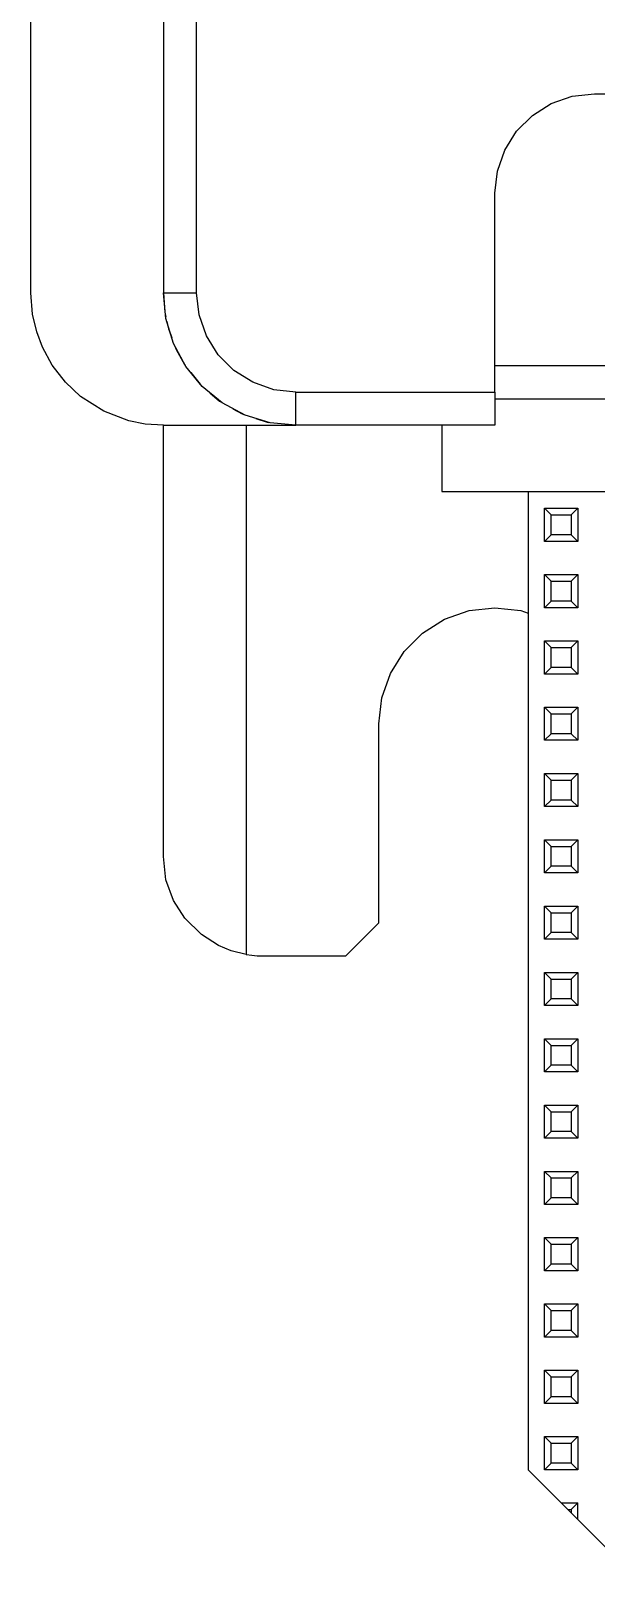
# Model space of a CAD drawing. Header units: millimetres. Extents: x 0 to 156, y 0 to 155.
# Drawn here: x 0 to 17.06, y 0 to 46.4 of the extents above; entities that cross this region are included whole.
import ezdxf

# ---------------------------------------------------------------- set-up
doc = ezdxf.new("R2010")
doc.units = ezdxf.units.MM

# ---------------------------------------------------------------- blocks, each defined once
blk = doc.blocks.new('CHINT_70dbcf6fe7c4519691b3c42ff544d895_FACE_0')
at = {"color": 7, "linetype": 'CONTINUOUS', "true_color": 0x40d9ff}
for p, q in [((14, 36.3), (35, 36.3)), ((14, 35.3), (35, 35.3)), ((6.5, 34.5), (6.5, 18.542)), ((15.7, 31.8), (15.5, 32)), ((15.5, 31), (15.5, 32)), ((15.5, 32), (16.5, 32)), ((15.7, 31.8), (16.3, 31.8)), ((15.7, 31.2), (15.7, 31.8)), ((16.3, 31.8), (16.5, 32)), ((16.3, 31.8), (16.3, 31.2)), ((16.5, 32), (16.5, 31)), ((15.7, 31.2), (15.5, 31)), ((16.3, 31.2), (15.7, 31.2)), ((16.3, 31.2), (16.5, 31)), ((16.5, 31), (15.5, 31)), ((15.7, 29.8), (15.5, 30)), ((15.5, 29), (15.5, 30)), ((15.5, 30), (16.5, 30)), ((15.7, 29.8), (16.3, 29.8)), ((15.7, 29.2), (15.7, 29.8)), ((16.3, 29.8), (16.5, 30)), ((16.3, 29.8), (16.3, 29.2)), ((16.5, 30), (16.5, 29)), ((15.7, 29.2), (15.5, 29)), ((16.5, 29), (15.5, 29)), ((16.3, 29.2), (15.7, 29.2)), ((16.3, 29.2), (16.5, 29)), ((15.7, 27.8), (15.5, 28)), ((15.5, 27), (15.5, 28)), ((15.5, 28), (16.5, 28)), ((16.3, 27.8), (16.5, 28)), ((16.5, 28), (16.5, 27)), ((15.7, 27.8), (16.3, 27.8)), ((15.7, 27.2), (15.7, 27.8)), ((16.3, 27.8), (16.3, 27.2)), ((15.7, 27.2), (15.5, 27)), ((16.5, 27), (15.5, 27)), ((16.3, 27.2), (15.7, 27.2)), ((16.3, 27.2), (16.5, 27)), ((15.7, 25.8), (15.5, 26)), ((15.5, 25), (15.5, 26)), ((15.5, 26), (16.5, 26)), ((16.3, 25.8), (16.5, 26)), ((16.5, 26), (16.5, 25)), ((15.7, 25.8), (16.3, 25.8)), ((15.7, 25.2), (15.7, 25.8)), ((16.3, 25.8), (16.3, 25.2)), ((15.7, 25.2), (15.5, 25)), ((16.3, 25.2), (15.7, 25.2)), ((16.3, 25.2), (16.5, 25)), ((16.5, 25), (15.5, 25)), ((15.7, 23.8), (15.5, 24)), ((15.5, 23), (15.5, 24)), ((15.5, 24), (16.5, 24)), ((15.7, 23.8), (16.3, 23.8)), ((15.7, 23.2), (15.7, 23.8)), ((16.3, 23.8), (16.5, 24)), ((16.3, 23.8), (16.3, 23.2)), ((16.5, 24), (16.5, 23)), ((15.7, 23.2), (15.5, 23)), ((16.5, 23), (15.5, 23)), ((16.3, 23.2), (15.7, 23.2)), ((16.3, 23.2), (16.5, 23)), ((15.7, 21.8), (15.5, 22)), ((15.5, 21), (15.5, 22)), ((15.5, 22), (16.5, 22)), ((16.3, 21.8), (16.5, 22)), ((16.5, 22), (16.5, 21)), ((15.7, 21.8), (16.3, 21.8)), ((15.7, 21.2), (15.7, 21.8)), ((16.3, 21.8), (16.3, 21.2)), ((15.7, 21.2), (15.5, 21)), ((16.5, 21), (15.5, 21)), ((16.3, 21.2), (15.7, 21.2)), ((16.3, 21.2), (16.5, 21)), ((15.7, 19.8), (15.5, 20)), ((15.5, 19), (15.5, 20)), ((15.5, 20), (16.5, 20)), ((16.3, 19.8), (16.5, 20)), ((16.5, 20), (16.5, 19)), ((15.7, 19.8), (16.3, 19.8)), ((15.7, 19.2), (15.7, 19.8)), ((16.3, 19.8), (16.3, 19.2)), ((15.7, 19.2), (15.5, 19)), ((16.3, 19.2), (15.7, 19.2)), ((16.3, 19.2), (16.5, 19)), ((16.5, 19), (15.5, 19)), ((15.7, 17.8), (15.5, 18)), ((15.5, 17), (15.5, 18)), ((15.5, 18), (16.5, 18)), ((15.7, 17.8), (16.3, 17.8)), ((15.7, 17.2), (15.7, 17.8)), ((16.3, 17.8), (16.5, 18)), ((16.3, 17.8), (16.3, 17.2)), ((16.5, 18), (16.5, 17)), ((15.7, 17.2), (15.5, 17)), ((16.3, 17.2), (15.7, 17.2)), ((16.3, 17.2), (16.5, 17)), ((16.5, 17), (15.5, 17)), ((15.7, 15.8), (15.5, 16)), ((15.5, 15), (15.5, 16)), ((15.5, 16), (16.5, 16)), ((15.7, 15.8), (16.3, 15.8)), ((15.7, 15.2), (15.7, 15.8)), ((16.3, 15.8), (16.5, 16)), ((16.3, 15.8), (16.3, 15.2)), ((16.5, 16), (16.5, 15)), ((15.7, 15.2), (15.5, 15)), ((16.5, 15), (15.5, 15)), ((16.3, 15.2), (15.7, 15.2)), ((16.3, 15.2), (16.5, 15)), ((15.7, 13.8), (15.5, 14)), ((15.5, 13), (15.5, 14)), ((15.5, 14), (16.5, 14)), ((16.3, 13.8), (16.5, 14)), ((16.5, 14), (16.5, 13)), ((15.7, 13.8), (16.3, 13.8)), ((15.7, 13.2), (15.7, 13.8)), ((16.3, 13.8), (16.3, 13.2)), ((15.7, 13.2), (15.5, 13)), ((16.5, 13), (15.5, 13)), ((16.3, 13.2), (15.7, 13.2)), ((16.3, 13.2), (16.5, 13)), ((15.7, 11.8), (15.5, 12)), ((15.5, 11), (15.5, 12)), ((15.5, 12), (16.5, 12)), ((15.7, 11.8), (16.3, 11.8)), ((15.7, 11.2), (15.7, 11.8)), ((16.3, 11.8), (16.5, 12)), ((16.3, 11.8), (16.3, 11.2)), ((16.5, 12), (16.5, 11)), ((15.7, 11.2), (15.5, 11)), ((16.3, 11.2), (15.7, 11.2)), ((16.3, 11.2), (16.5, 11)), ((16.5, 11), (15.5, 11)), ((15.7, 9.8), (15.5, 10)), ((15.5, 9), (15.5, 10)), ((15.5, 10), (16.5, 10)), ((15.7, 9.8), (16.3, 9.8)), ((15.7, 9.2), (15.7, 9.8)), ((16.3, 9.8), (16.5, 10)), ((16.3, 9.8), (16.3, 9.2)), ((16.5, 10), (16.5, 9)), ((15.7, 9.2), (15.5, 9)), ((16.5, 9), (15.5, 9)), ((16.3, 9.2), (15.7, 9.2)), ((16.3, 9.2), (16.5, 9)), ((15.7, 7.8), (15.5, 8)), ((15.5, 7), (15.5, 8)), ((15.5, 8), (16.5, 8)), ((16.3, 7.8), (16.5, 8)), ((16.5, 8), (16.5, 7)), ((15.7, 7.8), (16.3, 7.8)), ((15.7, 7.2), (15.7, 7.8)), ((16.3, 7.8), (16.3, 7.2)), ((15.7, 7.2), (15.5, 7)), ((16.5, 7), (15.5, 7)), ((16.3, 7.2), (15.7, 7.2)), ((16.3, 7.2), (16.5, 7)), ((15.7, 5.8), (15.5, 6)), ((15.5, 5), (15.5, 6)), ((15.5, 6), (16.5, 6)), ((15.7, 5.8), (16.3, 5.8)), ((15.7, 5.2), (15.7, 5.8)), ((16.3, 5.8), (16.5, 6)), ((16.3, 5.8), (16.3, 5.2)), ((16.5, 6), (16.5, 5)), ((15.7, 5.2), (15.5, 5)), ((16.3, 5.2), (15.7, 5.2)), ((16.3, 5.2), (16.5, 5)), ((16.5, 5), (15.5, 5)), ((15.7, 3.8), (15.5, 4)), ((15.5, 3), (15.5, 4)), ((15.5, 4), (16.5, 4)), ((15.7, 3.8), (16.3, 3.8)), ((15.7, 3.2), (15.7, 3.8)), ((16.3, 3.8), (16.5, 4)), ((16.3, 3.8), (16.3, 3.2)), ((16.5, 4), (16.5, 3)), ((15.7, 3.2), (15.5, 3)), ((16.5, 3), (15.5, 3)), ((16.3, 3.2), (15.7, 3.2)), ((16.3, 3.2), (16.5, 3)), ((16.3, 1.8), (16.5, 2)), ((16.2, 1.8), (16.3, 1.8)), ((16.3, 1.7), (16.2, 1.8)), ((16.3, 1.8), (16.3, 1.7))]:
    blk.add_line(p, q, dxfattribs=at)
for points in [[(4, 34.5), (3.454, 34.536), (2.954, 34.638), (2.202, 34.927), (1.505, 35.374), (1.047, 35.8), (0.649, 36.313), (0.355, 36.853), (0.179, 37.319), (0.051, 37.856), (0, 38.5), (0, 116.5), (0.043, 117.092), (0.152, 117.591), (0.386, 118.214), (0.636, 118.666), (1.107, 119.263), (1.693, 119.768), (2.38, 120.157), (3.134, 120.407), (4, 120.5)], [(4, 50.736), (4, 38.5), (5, 38.5), (5, 50.5)], [(14, 35.5), (14, 41.5), (14.075, 42.168), (14.297, 42.802), (14.655, 43.37), (15.13, 43.845), (15.698, 44.203), (16.332, 44.425), (17, 44.5), (32, 44.5), (32.668, 44.425), (33.302, 44.203), (33.87, 43.845), (34.345, 43.37), (34.703, 42.802), (34.925, 42.168), (35, 41.5), (35, 35.5)], [(8, 34.5), (7.22, 34.577), (6.469, 34.804), (5.778, 35.174), (5.172, 35.672), (4.674, 36.278), (4.304, 36.969), (4.077, 37.72), (4, 38.5)], [(4, 38.5), (4.043, 37.908), (4.071, 37.778)], [(8, 35.5), (7.332, 35.575), (6.698, 35.797), (6.13, 36.155), (5.655, 36.63), (5.297, 37.198), (5.075, 37.832), (5, 38.5)], [(4.102, 37.636), (4.152, 37.409), (4.251, 37.144)], [(4.347, 36.889), (4.386, 36.786), (4.636, 36.334), (4.661, 36.301)], [(4.827, 36.091), (5.107, 35.737), (5.146, 35.703)], [(4, 34.5), (8, 34.5), (8, 35.5), (14, 35.5)], [(5.414, 35.473), (5.693, 35.232), (5.736, 35.208)], [(14, 35.5), (14, 34.5), (8, 34.5)], [(6.1, 35.002), (6.38, 34.843), (6.425, 34.828)], [(6.5, 18.542), (6.044, 18.653), (5.667, 18.808), (5.148, 19.142), (4.65, 19.636), (4.305, 20.169), (4.079, 20.793), (4, 21.5), (4, 34.5)], [(6.786, 34.708), (7.134, 34.593), (7.185, 34.587)], [(12.4, 34.5), (12.4, 32.5), (47.6, 32.5), (47.6, 34.5)], [(15, 32.5), (15, 3), (16, 2)], [(6.5, 18.542), (6.666, 18.519), (6.833, 18.505), (7, 18.5), (9.5, 18.5), (10.5, 19.5), (10.5, 25.5), (10.588, 26.279), (10.847, 27.019), (11.264, 27.682), (11.818, 28.236), (12.481, 28.653), (13.221, 28.912), (14, 29), (14.779, 28.912), (15, 28.835)], [(16.2, 1.8), (16, 2), (16.5, 2)], [(16.3, 1.7), (16.5, 1.5), (16.5, 2)], [(16.5, 1.5), (18, 0), (42, 0), (43.5, 1.5)]]:
    blk.add_lwpolyline(points, dxfattribs=at)
blk = doc.blocks.new('CHINT_70dbcf6fe7c4519691b3c42ff544d895')
at = {"true_color": 0x40d9ff}
blk.add_blockref('CHINT_70dbcf6fe7c4519691b3c42ff544d895_FACE_0', (0, 0), dxfattribs=at)

msp = doc.modelspace()

# ---------------------------------------------------------------- block references
at = {"true_color": 0x40d9ff}
msp.add_blockref('CHINT_70dbcf6fe7c4519691b3c42ff544d895', (0, 0), dxfattribs=at)

doc.saveas('drawing.dxf')
